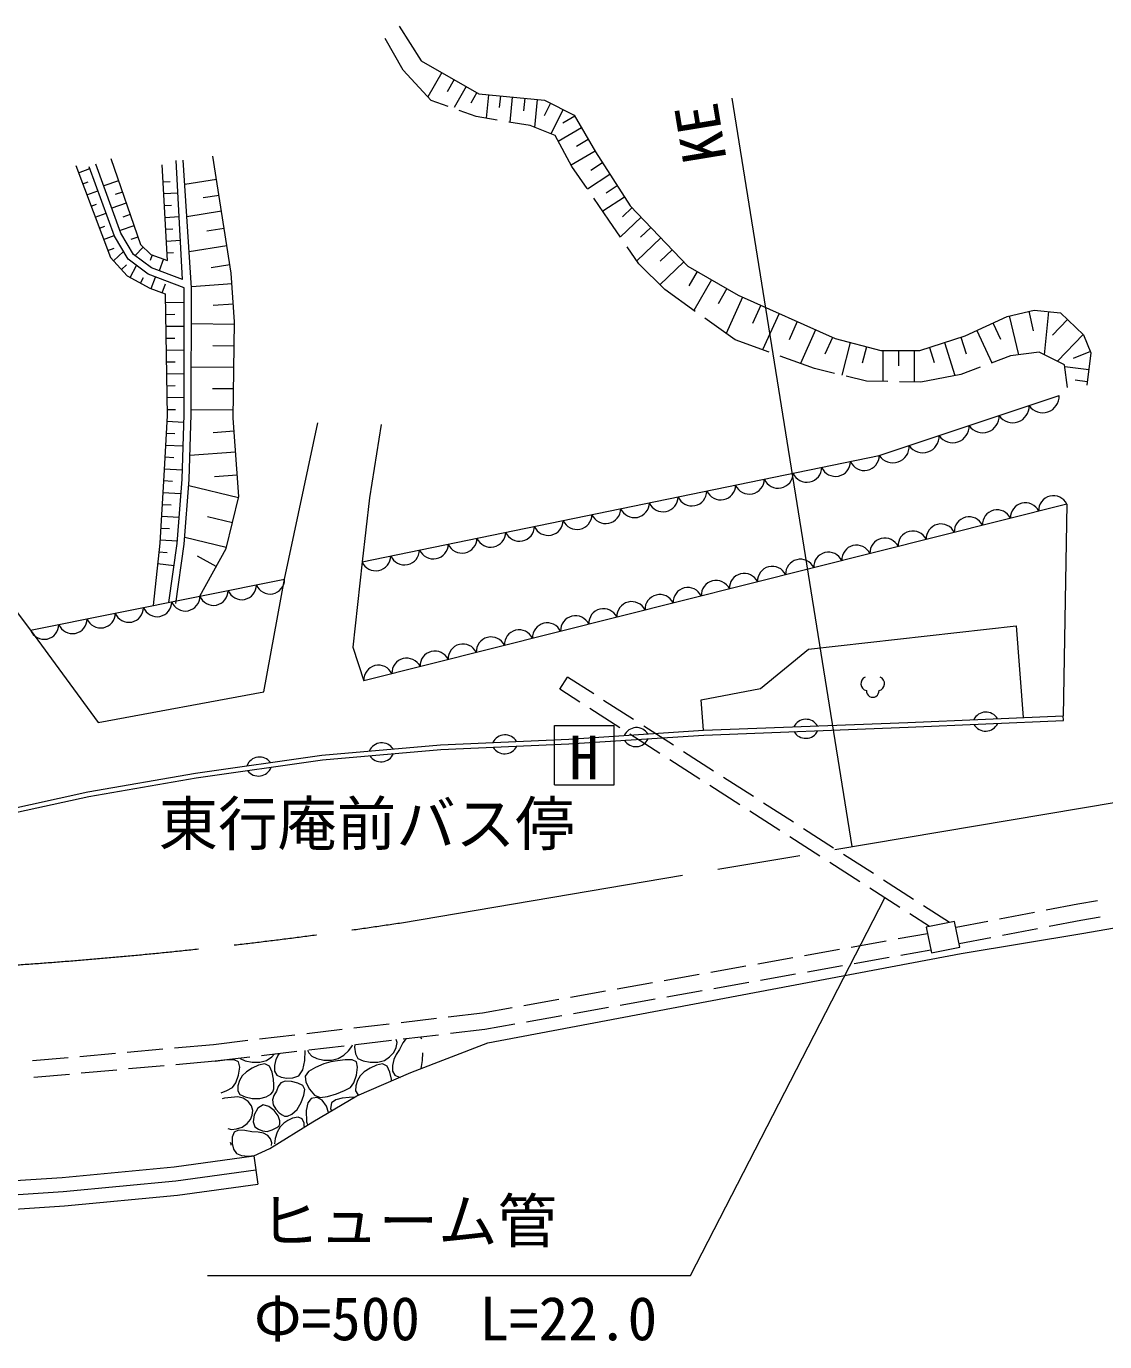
# Model space of a CAD drawing. Units: millimetres at full size, sheet at 1:1000; details may follow other scales. Extents: x 40000 to 680000, y 20000 to 380000.
# Drawn here: x 194096 to 239480, y 254627 to 309993 of the extents above; entities that cross this region are included whole.
import ezdxf
from ezdxf.enums import TextEntityAlignment as Align

# ---------------------------------------------------------------- set-up
doc = ezdxf.new("R2010")
doc.units = ezdxf.units.MM
doc.header["$LTSCALE"] = 1000
doc.linetypes.add('CHAIN', pattern=[18.5, 12, -1.5, 3.5, -1.5])
for name, color, linetype, lineweight in [('M-BGD', 7, 'Continuous', 13), ('M-BMK', 2, 'CHAIN', 13), ('M-STR-HTXT', 7, 'Continuous', 13), ('M-STR-STRC', 7, 'Continuous', 13)]:
    doc.layers.add(name, color=color, linetype=linetype, lineweight=lineweight)
doc.layers.add('M-BGD-HTXT', color=7, linetype='Continuous')
doc.styles.add('ＭＳ ゴシック', font='')
doc.styles.get('ＭＳ ゴシック').set_extended_font_data('MS Gothic')

msp = doc.modelspace()

# ---------------------------------------------------------------- linework, layer by layer
at = {"layer": 'M-BGD'}
for p, q in [((209956, 308143), (209193, 309478)), ((211139, 306864), (209956, 308143)), ((211586, 308045), (210997, 307019)), ((212099, 307750), (211804, 307237)), ((212612, 307455), (212104, 306571)), ((211848, 306614), (211139, 306864)), ((213054, 307201), (212800, 306759)), ((213549, 307111), (213454, 306125)), ((214047, 307063), (213999, 306570)), ((214544, 307015), (214442, 305959)), ((215072, 306964), (215022, 306436)), ((215601, 306913), (215487, 305739)), ((216159, 306757), (215892, 306231)), ((213028, 306197), (212319, 306447)), ((213917, 306047), (213028, 306197)), ((216684, 306490), (216166, 305468)), ((217175, 306209), (216680, 305922)), ((215298, 305815), (214410, 305964)), ((216348, 305395), (215298, 305815)), ((217463, 305714), (216484, 305146)), ((217054, 304098), (216348, 305395)), ((217747, 305224), (217257, 304940)), ((218031, 304735), (217025, 304151)), ((196298, 303831), (196767, 304007)), ((200676, 299334), (200403, 304346)), ((201046, 298987), (200703, 304363)), ((217694, 303168), (217054, 304098)), ((218345, 304246), (217857, 303930)), ((196473, 303363), (196704, 303450)), ((197979, 303489), (197354, 303275)), ((199852, 303450), (200151, 303467)), ((202104, 303543), (200768, 303333)), ((218661, 303758), (217712, 303143)), ((196649, 302895), (197111, 303068)), ((198141, 303016), (197829, 302909)), ((199881, 302951), (200477, 302985)), ((202208, 302875), (201541, 302770)), ((218968, 303283), (218494, 302976)), ((196824, 302427), (197052, 302512)), ((198303, 302543), (197698, 302336)), ((199909, 302452), (200206, 302468)), ((218618, 301827), (217978, 302757)), ((219276, 302808), (218354, 302211)), ((219590, 302360), (219193, 301980)), ((196999, 301958), (197454, 302129)), ((198465, 302070), (198162, 301966)), ((199938, 301952), (200532, 301986)), ((202313, 302208), (200855, 301979)), ((219106, 301117), (218618, 301827)), ((219969, 301962), (219097, 301130)), ((197175, 301490), (197399, 301574)), ((198627, 301597), (198042, 301397)), ((199966, 301453), (200262, 301470)), ((202428, 301479), (201699, 301364)), ((220385, 301527), (219949, 301111)), ((197350, 301022), (197798, 301190)), ((197525, 300554), (197798, 300655)), ((198788, 301124), (198496, 301024)), ((199018, 300694), (198679, 300340)), ((199994, 300954), (200586, 300988)), ((202542, 300749), (200950, 300500)), ((219878, 299996), (219390, 300705)), ((220801, 301091), (219789, 300125)), ((197761, 300122), (198188, 300517)), ((199392, 300370), (199311, 300139)), ((199864, 300204), (199688, 299704)), ((200023, 300455), (200287, 300470)), ((221284, 300585), (220778, 300102)), ((198100, 299755), (198307, 299947)), ((198469, 299425), (198737, 299922)), ((202667, 299953), (201871, 299828)), ((220965, 298908), (219878, 299996)), ((221768, 300079), (220758, 299115)), ((222329, 299675), (221980, 299070)), ((198909, 299188), (199032, 299415)), ((199352, 298957), (199537, 299441)), ((199819, 298779), (199961, 299150)), ((202753, 299153), (201043, 299034)), ((222933, 299326), (222187, 298033)), ((222241, 297995), (220965, 298908)), ((223580, 298953), (223207, 298307)), ((224236, 298598), (223546, 297060)), ((199951, 298366), (200746, 298377)), ((199958, 297866), (200348, 297871)), ((202812, 298298), (201957, 298239)), ((225005, 298253), (224660, 297484)), ((225775, 297908), (225085, 296372)), ((236285, 297996), (236476, 297175)), ((237118, 297987), (236930, 296172)), ((199965, 297366), (200745, 297377)), ((202863, 297443), (201045, 297469)), ((223923, 296790), (222647, 297704)), ((226543, 297564), (226198, 296795)), ((234778, 297506), (235096, 296826)), ((235465, 297804), (235847, 296164)), ((237914, 297654), (237282, 296996)), ((199973, 296866), (200354, 296871)), ((225357, 296274), (223923, 296790)), ((227311, 297219), (226674, 295799)), ((228021, 296900), (227702, 296191)), ((233429, 296902), (233651, 296209)), ((234098, 297188), (234734, 295828)), ((238572, 297022), (237488, 295894)), ((199980, 296366), (200743, 296377)), ((202850, 296534), (201941, 296547)), ((228767, 296686), (228412, 295308)), ((229456, 296508), (229278, 295820)), ((230147, 296351), (230147, 295042)), ((230802, 296351), (230802, 295697)), ((231456, 296351), (231456, 295021)), ((232102, 296478), (232305, 295844)), ((232736, 296680), (233180, 295293)), ((236725, 296275), (235523, 296122)), ((237794, 295741), (236725, 296275)), ((238880, 296306), (238156, 296009)), ((199988, 295866), (200361, 295871)), ((227261, 295588), (225827, 296104)), ((235523, 296122), (234708, 295819)), ((237908, 294787), (237794, 295741)), ((238810, 295533), (237803, 295659)), ((199995, 295366), (200742, 295377)), ((202837, 295625), (201042, 295650)), ((228116, 295380), (227261, 295588)), ((229456, 295054), (228601, 295262)), ((233424, 295340), (231745, 295016)), ((234239, 295644), (233424, 295340)), ((200003, 294866), (200368, 294871)), ((202824, 294728), (201927, 294740)), ((230350, 295039), (229456, 295054)), ((231745, 295016), (230850, 295031)), ((238747, 295030), (238244, 295092)), ((200010, 294366), (200741, 294377)), ((200017, 293866), (200378, 293871)), ((202812, 293830), (201040, 293855)), ((200009, 293366), (200729, 293328)), ((202846, 292946), (201962, 292885)), ((199956, 292368), (200697, 292329)), ((199983, 292867), (200353, 292848)), ((199930, 291869), (200310, 291848)), ((202907, 292062), (200984, 291929)), ((199903, 291369), (200664, 291329)), ((199875, 290870), (200255, 290847)), ((202974, 291101), (202012, 291034)), ((199845, 290371), (200605, 290325)), ((203021, 290141), (200930, 290650)), ((199815, 289872), (200188, 289849)), ((237884, 289881), (208301, 282450)), ((237884, 289881), (237739, 280969)), ((199785, 289373), (200530, 289328)), ((202767, 289095), (201721, 289350)), ((199755, 288874), (200120, 288852)), ((202512, 288050), (200767, 288475)), ((199725, 288375), (200455, 288330)), ((199623, 287380), (200317, 287304)), ((199677, 287877), (200024, 287839)), ((202089, 287259), (201303, 287693)), ((194277, 284574), (204966, 286719)), ((216554, 282088), (216878, 282593)), ((217974, 281890), (216878, 282593)), ((217391, 281551), (216554, 282088)), ((219074, 280470), (217812, 281281)), ((219657, 280809), (218394, 281619)), ((237747, 280769), (237739, 280969)), ((220757, 279390), (219495, 280200)), ((221340, 279729), (220078, 280539)), ((222440, 278310), (221178, 279120)), ((223023, 278648), (221761, 279459)), ((224123, 277229), (222861, 278040)), ((224706, 277568), (223444, 278378)), ((225806, 276149), (224544, 276959)), ((226389, 276488), (225127, 277298)), ((227489, 275068), (226227, 275879)), ((228072, 275407), (226810, 276218)), ((229172, 273988), (227910, 274798)), ((229755, 274327), (228493, 275137)), ((230855, 272908), (229593, 273718)), ((231438, 273246), (230176, 274057)), ((232955, 272273), (231859, 272976)), ((237016, 272800), (238351, 273054)), ((238351, 273054), (239174, 273193)), ((232113, 272100), (231276, 272638)), ((235051, 272426), (236525, 272707)), ((238475, 272365), (239292, 272503)), ((233225, 272079), (234560, 272333)), ((235179, 271738), (236652, 272018)), ((237143, 272112), (238475, 272365)), ((228813, 271239), (230290, 271503)), ((230782, 271591), (232023, 271812)), ((233356, 271391), (234687, 271645)), ((224876, 270537), (226352, 270800)), ((226844, 270888), (228321, 271151)), ((228935, 270550), (230412, 270813)), ((230904, 270901), (232164, 271126)), ((222907, 270186), (224383, 270449)), ((226966, 270199), (228443, 270462)), ((218969, 269483), (220445, 269746)), ((220938, 269834), (222414, 270098)), ((223028, 269496), (224505, 269760)), ((224997, 269847), (226474, 270111)), ((217000, 269132), (218477, 269395)), ((221059, 269145), (222536, 269408)), ((213298, 268471), (214539, 268693)), ((215031, 268781), (216508, 269044)), ((217121, 268442), (218598, 268706)), ((219090, 268794), (220567, 269057)), ((207883, 267836), (209373, 268011)), ((209869, 268069), (211359, 268244)), ((211856, 268302), (213298, 268471)), ((213400, 267779), (214660, 268003)), ((215153, 268091), (216629, 268355)), ((203910, 267370), (205400, 267545)), ((205896, 267603), (207386, 267778)), ((209956, 267375), (211446, 267549)), ((210744, 267361), (210679, 267459)), ((211943, 267608), (213400, 267779)), ((198344, 266816), (199838, 266951)), ((200336, 266996), (201971, 267143)), ((201971, 267143), (203413, 267312)), ((205812, 266466), (205827, 266883)), ((205827, 266883), (205827, 266890)), ((205937, 266903), (205984, 266786)), ((205984, 266909), (207473, 267083)), ((207658, 266863), (207802, 267051)), ((207802, 267051), (207822, 267124)), ((207916, 267135), (207905, 267019)), ((207905, 267019), (207944, 266741)), ((207970, 267142), (209460, 267316)), ((209557, 266805), (209668, 267015)), ((209706, 267218), (209667, 267341)), ((209668, 267015), (209706, 267218)), ((209805, 266932), (209668, 266711)), ((209949, 267206), (209805, 266932)), ((210079, 267389), (209949, 267206)), ((194360, 266458), (195854, 266592)), ((196352, 266637), (197846, 266772)), ((200390, 266298), (202043, 266447)), ((202043, 266447), (203501, 266617)), ((202237, 266445), (202049, 266418)), ((202559, 266485), (202237, 266445)), ((202844, 266484), (202559, 266485)), ((203026, 266403), (202844, 266484)), ((203079, 266178), (203026, 266403)), ((203085, 266569), (203095, 266553)), ((203095, 266553), (203310, 266455)), ((203310, 266455), (203608, 266394)), ((203608, 266394), (203926, 266388)), ((204131, 266327), (203872, 266263)), ((203926, 266388), (204204, 266459)), ((203997, 266676), (205487, 266850)), ((204325, 266223), (204131, 266327)), ((204204, 266459), (204424, 266612)), ((204424, 266612), (204538, 266739)), ((204603, 266499), (204543, 266251)), ((204707, 266711), (204603, 266499)), ((204740, 266763), (204707, 266711)), ((205737, 266066), (205812, 266466)), ((205984, 266786), (206109, 266642)), ((206109, 266642), (206325, 266545)), ((206611, 266317), (206271, 266174)), ((206325, 266545), (206622, 266483)), ((206907, 266403), (206611, 266317)), ((206622, 266483), (206941, 266478)), ((207198, 266445), (206907, 266403)), ((206941, 266478), (207219, 266549)), ((207519, 266485), (207198, 266445)), ((207219, 266549), (207453, 266691)), ((207453, 266691), (207658, 266863)), ((207804, 266484), (207519, 266485)), ((207987, 266403), (207804, 266484)), ((207944, 266741), (208055, 266553)), ((208039, 266178), (207987, 266403)), ((208055, 266553), (208270, 266455)), ((208270, 266455), (208568, 266394)), ((208568, 266394), (208886, 266388)), ((209092, 266327), (208833, 266263)), ((208886, 266388), (209164, 266459)), ((209285, 266223), (209092, 266327)), ((209164, 266459), (209384, 266612)), ((209384, 266612), (209557, 266805)), ((209563, 266499), (209503, 266251)), ((209668, 266711), (209563, 266499)), ((210708, 266125), (210773, 266466)), ((210773, 266466), (210784, 266781)), ((194414, 265760), (195908, 265894)), ((196406, 265939), (197900, 266074)), ((198398, 266119), (199892, 266253)), ((202916, 265523), (203030, 265846)), ((203030, 265846), (203079, 266178)), ((203180, 265823), (203071, 265622)), ((203362, 265990), (203180, 265823)), ((203604, 266144), (203362, 265990)), ((203872, 266263), (203604, 266144)), ((204442, 265974), (204325, 266223)), ((204500, 265677), (204442, 265974)), ((204543, 266251), (204548, 266017)), ((204548, 266017), (204643, 265849)), ((204643, 265849), (204829, 265761)), ((204829, 265761), (205060, 265722)), ((205313, 265738), (205561, 265819)), ((205561, 265819), (205737, 266066)), ((205979, 265994), (205828, 265798)), ((205828, 265798), (205861, 265544)), ((206271, 266174), (205979, 265994)), ((207877, 265523), (207990, 265846)), ((207990, 265846), (208039, 266178)), ((208140, 265823), (208031, 265622)), ((208322, 265990), (208140, 265823)), ((208565, 266144), (208322, 265990)), ((208833, 266263), (208565, 266144)), ((209402, 265974), (209285, 266223)), ((209460, 265677), (209402, 265974)), ((209503, 266251), (209509, 266017)), ((209509, 266017), (209604, 265849)), ((209604, 265849), (209789, 265761)), ((209789, 265761), (209837, 265753)), ((202534, 265198), (202775, 265324)), ((202775, 265324), (202916, 265523)), ((203000, 265395), (202996, 265184)), ((203071, 265622), (203000, 265395)), ((204477, 265150), (204512, 265272)), ((204515, 265435), (204500, 265677)), ((204512, 265272), (204515, 265435)), ((204699, 265365), (204619, 265178)), ((204804, 265518), (204699, 265365)), ((204989, 265597), (204804, 265518)), ((205251, 265578), (204989, 265597)), ((205060, 265722), (205313, 265738)), ((205521, 265515), (205251, 265578)), ((205732, 265405), (205521, 265515)), ((205817, 265247), (205732, 265405)), ((205779, 264999), (205817, 265247)), ((205861, 265544), (206008, 265251)), ((206008, 265251), (206225, 265010)), ((207494, 265198), (207735, 265324)), ((207735, 265324), (207877, 265523)), ((207960, 265395), (207956, 265184)), ((208031, 265622), (207960, 265395)), ((209465, 265595), (209460, 265677)), ((202296, 265105), (202534, 265198)), ((202433, 264872), (202343, 264850)), ((202723, 264904), (202433, 264872)), ((202992, 264927), (202723, 264904)), ((203225, 264875), (202992, 264927)), ((202996, 265184), (203086, 265025)), ((203086, 265025), (203301, 264928)), ((203428, 264736), (203225, 264875)), ((203301, 264928), (203599, 264866)), ((203573, 264552), (203428, 264736)), ((203599, 264866), (203918, 264861)), ((203918, 264861), (204195, 264931)), ((204195, 264931), (204381, 265044)), ((204381, 265044), (204477, 265150)), ((204511, 264995), (204452, 264804)), ((204452, 264804), (204491, 264600)), ((204619, 265178), (204511, 264995)), ((205495, 264399), (205667, 264691)), ((205667, 264691), (205779, 264999)), ((205947, 264680), (205875, 264356)), ((206041, 264803), (205947, 264680)), ((206088, 264859), (206041, 264803)), ((206161, 264882), (206088, 264859)), ((206331, 264902), (206161, 264882)), ((206225, 265010), (206468, 264910)), ((206550, 264794), (206331, 264902)), ((206468, 264910), (206778, 264954)), ((206723, 264536), (206550, 264794)), ((206778, 264954), (207148, 265063)), ((206937, 264680), (206902, 264449)), ((207129, 264807), (206937, 264680)), ((207393, 264872), (207129, 264807)), ((207148, 265063), (207494, 265198)), ((207683, 264904), (207393, 264872)), ((207923, 264925), (207683, 264904)), ((207956, 265184), (208046, 265025)), ((208046, 265025), (208087, 265007)), ((203525, 263976), (203605, 264166)), ((203628, 264360), (203573, 264552)), ((203605, 264166), (203628, 264360)), ((203691, 264178), (203639, 263878)), ((203840, 264456), (203691, 264178)), ((204059, 264594), (203840, 264456)), ((204303, 264526), (204059, 264594)), ((204531, 264354), (204303, 264526)), ((204491, 264600), (204597, 264410)), ((204701, 264136), (204531, 264354)), ((204597, 264410), (204737, 264262)), ((204767, 263929), (204701, 264136)), ((204737, 264262), (204863, 264169)), ((204863, 264169), (204964, 264120)), ((204964, 264120), (205086, 264126)), ((205086, 264126), (205275, 264202)), ((205275, 264202), (205495, 264399)), ((205875, 264356), (205895, 263886)), ((206818, 264281), (206723, 264536)), ((206902, 264449), (206934, 264348)), ((202579, 263595), (202727, 263565)), ((202727, 263565), (202947, 263580)), ((202947, 263580), (203180, 263660)), ((203180, 263660), (203385, 263804)), ((203385, 263804), (203525, 263976)), ((203639, 263878), (203713, 263673)), ((203713, 263673), (203870, 263570)), ((203870, 263570), (204039, 263497)), ((204228, 263480), (204447, 263545)), ((204447, 263545), (204633, 263639)), ((204633, 263639), (204729, 263703)), ((204776, 263669), (204657, 263448)), ((204729, 263703), (204764, 263784)), ((204764, 263784), (204767, 263929)), ((204928, 263821), (204776, 263669)), ((205104, 263942), (204928, 263821)), ((205306, 264029), (205104, 263942)), ((205535, 264078), (205306, 264029)), ((205709, 264005), (205535, 264078)), ((205784, 263821), (205709, 264005)), ((205793, 263683), (205784, 263821)), ((205895, 263886), (205929, 263763)), ((202711, 262939), (202690, 263007)), ((202760, 263230), (202755, 262970)), ((202839, 263447), (202760, 263230)), ((203030, 263534), (202839, 263447)), ((203293, 263513), (203030, 263534)), ((203581, 263458), (203293, 263513)), ((203850, 263442), (203581, 263458)), ((204073, 263408), (203850, 263442)), ((204039, 263497), (204228, 263480)), ((204256, 263311), (204073, 263408)), ((204380, 263168), (204256, 263311)), ((204426, 262994), (204380, 263168)), ((204413, 262879), (204426, 262994)), ((204566, 263179), (204544, 262956)), ((204657, 263448), (204566, 263179)), ((202711, 262894), (202711, 262939)), ((202755, 262970), (202816, 262724)), ((202816, 262724), (202937, 262551)), ((202937, 262551), (203147, 262469)), ((203147, 262469), (203435, 262441)), ((203435, 262441), (203702, 262465)), ((203673, 262449), (203835, 261260))]:
    msp.add_line(p, q, dxfattribs=at)
for points in [[(209784, 309993), (210719, 308543), (213142, 307151), (215909, 306883), (217149, 306254), (218046, 304708), (219515, 302438), (221938, 299900), (224056, 298679), (228139, 296847), (230066, 296351), (231707, 296351), (233615, 296962), (235370, 297782), (236515, 298049), (237622, 297935), (238595, 297000), (238900, 296256), (238728, 294882)], [(201396, 286003), (202502, 288007), (203036, 290202), (202807, 293502), (202864, 297547), (202721, 299608), (201948, 304531)], [(196186, 304130), (197636, 300257), (198342, 299494), (199296, 298978), (199945, 298730), (200021, 293598), (199888, 291079), (199716, 288236), (199429, 285608)], [(200746, 298987), (199220, 299559), (198381, 300189), (197808, 301162), (196740, 304081)], [(200676, 299334), (199366, 299825), (198609, 300393), (198081, 301291), (197021, 304184)], [(197656, 304435), (198896, 300810), (199335, 300390), (200041, 300142), (199812, 304168)], [(200095, 285742), (200448, 288226), (200651, 290935), (200740, 293657), (200746, 298987)], [(200392, 285699), (200746, 288193), (200951, 290919), (201040, 293652), (201046, 298987)], [(208226, 287455), (229993, 291924), (237565, 294448)], [(190106, 290083), (194277, 284574), (197117, 280689), (204092, 281986), (204966, 286719), (206370, 293307)], [(209036, 293230), (208546, 290145), (208226, 287455), (207844, 283859), (208301, 282450)], [(222595, 280361), (222500, 281650), (225000, 282117), (227010, 283776), (235750, 284757), (236056, 280896)], [(179097, 274126), (191843, 276711), (196691, 277771), (201216, 278552), (206536, 279316), (211531, 279753), (216924, 279987), (222595, 280361), (231196, 280688), (237739, 280969)], [(179137, 273930), (191884, 276516), (196729, 277575), (201247, 278354), (206559, 279117), (211544, 279554), (216934, 279787), (222605, 280161), (231204, 280488), (237747, 280769)], [(203673, 262449), (204341, 262759), (206154, 263884), (208004, 264972), (210275, 265964), (213518, 267204), (233438, 270963), (238608, 271822), (244638, 272871), (250495, 273691), (254292, 274264), (262248, 270887)], [(172964, 261170), (184670, 261027), (191195, 261256), (195602, 261542), (200315, 261991), (203673, 262449)], [(172957, 260570), (184677, 260427), (191225, 260657), (195650, 260944), (200384, 261395), (203754, 261854)], [(172950, 259970), (184683, 259827), (191255, 260057), (195698, 260346), (200453, 260798), (203835, 261260)]]:
    msp.add_lwpolyline(points, dxfattribs=at)
msp.add_lwpolyline([(231970, 272071), (232192, 270991), (233387, 271236), (233166, 272316)], close=True, dxfattribs=at)
for centre, radius, start, end in [((235611, 293999), 692, 214.5626, 2.3073), ((236873, 294420), 692, 214.5626, 2.3073), ((234349, 293579), 692, 214.5626, 2.3073), ((233087, 293158), 692, 214.5626, 2.3073), ((230564, 292317), 692, 214.5626, 2.3073), ((231825, 292738), 692, 214.5626, 2.3073), ((229362, 291928), 631, 203.585, 359.6197), ((226944, 291432), 631, 203.585, 359.6197), ((228153, 291680), 631, 203.585, 359.6197), ((223316, 290687), 631, 203.585, 359.6197), ((224525, 290935), 631, 203.585, 359.6197), ((225735, 291183), 631, 203.585, 359.6197), ((220897, 290190), 631, 203.585, 359.6197), ((222107, 290439), 631, 203.585, 359.6197), ((237323, 289614), 622, 25.4242, 182.776), ((218479, 289694), 631, 203.585, 359.6197), ((219688, 289942), 631, 203.585, 359.6197), ((234956, 289019), 622, 25.4242, 182.776), ((236139, 289317), 622, 25.4242, 182.776), ((216060, 289197), 631, 203.585, 359.6197), ((217269, 289445), 631, 203.585, 359.6197), ((232589, 288425), 622, 25.4242, 182.776), ((233772, 288722), 622, 25.4242, 182.776), ((213642, 288701), 631, 203.585, 359.6197), ((214851, 288949), 631, 203.585, 359.6197), ((231406, 288128), 622, 25.4242, 182.776), ((210014, 287956), 631, 203.585, 359.6197), ((211223, 288204), 631, 203.585, 359.6197), ((212432, 288452), 631, 203.585, 359.6197), ((229039, 287533), 622, 25.4242, 182.776), ((230222, 287830), 622, 25.4242, 182.776), ((208804, 287708), 631, 203.585, 359.6197), ((226672, 286939), 622, 25.4242, 182.776), ((227856, 287236), 622, 25.4242, 182.776), ((224306, 286344), 622, 25.4242, 182.776), ((225489, 286641), 622, 25.4242, 182.776), ((201974, 286238), 617, 202.2625, 0.4273), ((203162, 286476), 617, 202.2625, 0.4273), ((204350, 286714), 617, 202.2625, 0.4273), ((221939, 285750), 622, 25.4242, 182.776), ((223122, 286047), 622, 25.4242, 182.776), ((199599, 285761), 617, 202.2625, 0.4273), ((200787, 285999), 617, 202.2625, 0.4273), ((219572, 285155), 622, 25.4242, 182.776), ((220756, 285452), 622, 25.4242, 182.776), ((197224, 285285), 617, 202.2625, 0.4273), ((198411, 285523), 617, 202.2625, 0.4273), ((217206, 284561), 622, 25.4242, 182.776), ((218389, 284858), 622, 25.4242, 182.776), ((194848, 284808), 617, 202.2625, 0.4273), ((196036, 285046), 617, 202.2625, 0.4273), ((214839, 283966), 622, 25.4242, 182.776), ((216022, 284263), 622, 25.4242, 182.776), ((213655, 283669), 622, 25.4242, 182.776), ((211289, 283075), 622, 25.4242, 182.776), ((212472, 283372), 622, 25.4242, 182.776), ((208922, 282480), 622, 25.4242, 182.776), ((210105, 282777), 622, 25.4242, 182.776), ((229517, 282326), 299, 113.4484, 257.2818), ((229918, 282326), 299, 282.7182, 66.5516), ((229717, 282018), 267, 176.5286, 3.4714), ((226906, 280258), 567, 30.2512, 154.1062), ((234479, 280562), 567, 30.5265, 154.3815), ((214239, 279604), 567, 30.5548, 154.4099), ((219777, 279908), 567, 31.8448, 155.6998), ((226895, 280591), 567, 210.2512, 334.1062), ((234465, 280895), 567, 210.5265, 334.3815), ((209057, 279269), 567, 33.0731, 156.9282), ((214228, 279937), 567, 210.5548, 334.4099), ((219752, 280240), 567, 211.8448, 335.6998), ((203914, 278670), 567, 36.2496, 160.1047), ((209028, 279601), 567, 213.0731, 336.9282), ((203865, 279000), 567, 216.2496, 340.1047)]:
    msp.add_arc(centre, radius, start, end, dxfattribs=at)
at = {"layer": 'M-BMK'}
msp.add_line((209885, 272262), (260713, 280843), dxfattribs=at)
msp.add_arc((180018, 470019), 200000, 272.68454, 278.58825, dxfattribs=at)
at = {"layer": 'M-STR-HTXT'}
for p, q in [((228854, 275464), (223808, 306971)), ((222044, 257419), (230227, 273311)), ((201720, 257419), (222044, 257419))]:
    msp.add_line(p, q, dxfattribs=at)
at = {"layer": 'M-STR-STRC'}
for p, q in [((216332, 280570), (218832, 280570)), ((216332, 278070), (216332, 280570)), ((218832, 278070), (218832, 280570)), ((216332, 278070), (218832, 278070))]:
    msp.add_line(p, q, dxfattribs=at)

# ---------------------------------------------------------------- texts
at = {"layer": 'M-BGD-HTXT', "style": 'ＭＳ ゴシック'}
msp.add_text('東行庵前バス停', height=1833, dxfattribs=at).set_placement((208416, 276434), align=Align.MIDDLE_CENTER)
at = {"layer": 'M-STR-HTXT', "style": 'ＭＳ ゴシック'}
msp.add_text('KE', height=1833, rotation=99.34, dxfattribs=at).set_placement((222462, 305495), align=Align.MIDDLE_CENTER)
msp.add_text('ヒューム管', height=1833, dxfattribs=at).set_placement((210177, 258245), align=Align.BOTTOM_CENTER)
msp.add_text('Φ=500\u3000L=22.0', height=1833, dxfattribs=at).set_placement((203675, 254137), align=Align.BOTTOM_LEFT)
at = {"layer": 'M-STR-STRC', "style": 'ＭＳ ゴシック'}
msp.add_text('H', height=1833, dxfattribs=at).set_placement((217572, 279217), align=Align.MIDDLE_CENTER)

doc.saveas('drawing.dxf')
